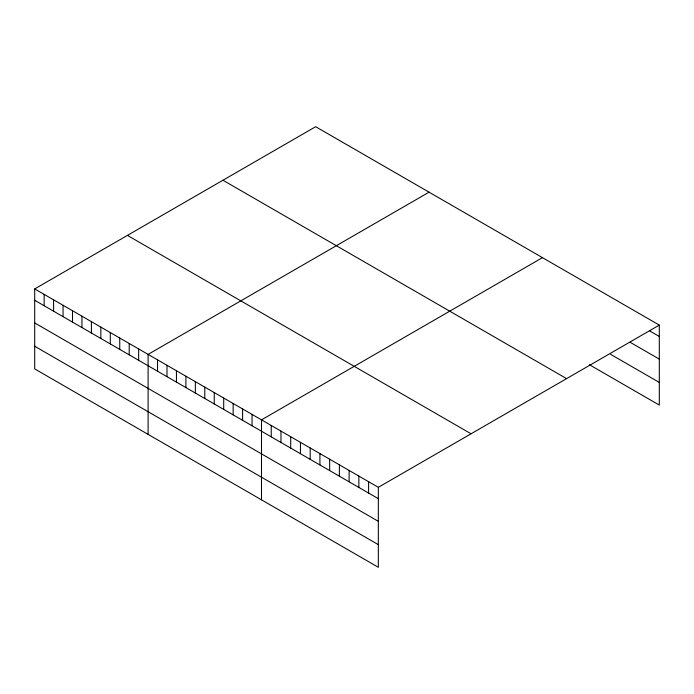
<?xml version="1.0" encoding="UTF-8"?>
<svg xmlns="http://www.w3.org/2000/svg" width="694" height="694" viewBox="0 0 694 694"><rect width="100%" height="100%" fill="white"/><g stroke="black" fill="none" stroke-linecap="round" stroke-linejoin="round"><path stroke-width="1.04" d="M34.7 288.921L378.334 487.318L378.334 567.293L34.7 368.896L34.7 288.921L315.666 126.707L659.3 325.104L659.3 405.079L589.38 364.714M429.066 192.177L148.1 354.391L148.1 434.366M542.465 257.648L261.499 419.861L261.499 499.836M378.334 487.318L659.3 325.104M649.567 330.847L659.3 336.469M630.091 342.246L659.3 359.11M610.616 354.33L659.3 382.437M222.948 180.24L566.582 378.629M127.418 235.387L471.053 433.785M34.7 300.285L378.334 498.682M34.7 322.927L378.334 521.324M34.7 346.254L378.334 544.651M368.601 481.697L368.601 493.061M358.867 476.075L358.867 487.44M349.125 470.454L349.125 481.818M339.392 464.833L339.392 476.197M329.659 459.211L329.659 470.575M319.917 453.59L319.917 464.954M310.183 447.968L310.183 459.333M300.441 442.347L300.441 453.711M290.708 436.726L290.708 448.09M280.975 431.104L280.975 442.468M271.233 425.483L271.233 436.847M252.052 414.405L252.052 425.778M242.596 408.948L242.596 420.321M233.149 403.492L233.149 414.865M223.702 398.035L223.702 409.408M214.246 392.578L214.246 403.951M204.799 387.122L204.799 398.495M195.352 381.665L195.352 393.038M185.897 376.217L185.897 387.582M176.45 370.761L176.45 382.125M167.002 365.304L167.002 376.668M157.547 359.848L157.547 371.212M138.653 348.935L138.653 360.299M129.197 343.478L129.197 354.851M119.75 338.021L119.75 349.394M110.303 332.565L110.303 343.938M100.847 327.108L100.847 338.481M91.4 321.652L91.4 333.025M81.953 316.195L81.953 327.568M72.497 310.738L72.497 322.111M63.05 305.291L63.05 316.655M53.603 299.834L53.603 311.198M44.147 294.377L44.147 305.742"/></g></svg>
